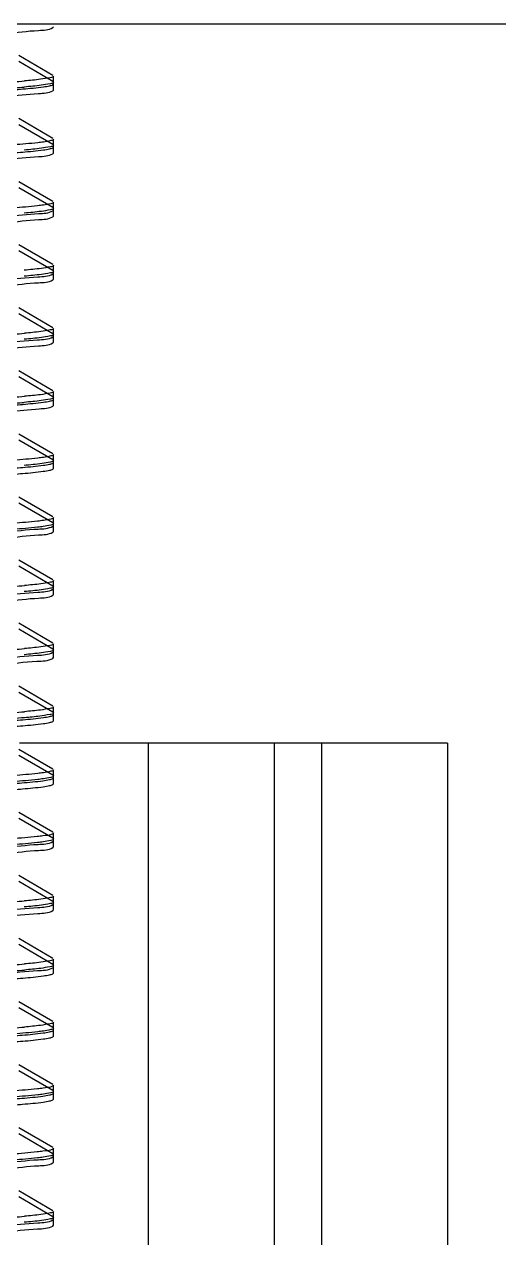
# Model space of a CAD drawing. Extents: x 27938 to 1507990, y 110129 to 923079.
# Drawn here: x 640946 to 641125.2, y 383488.3 to 383946.5 of the extents above; entities that cross this region are included whole.
import ezdxf

# ---------------------------------------------------------------- set-up
doc = ezdxf.new("R2010")
doc.units = 0
doc.header["$LTSCALE"] = 1000
doc.header["$MEASUREMENT"] = 0
doc.layers.add('BZ', color=2, linetype='Continuous')

msp = doc.modelspace()

# ---------------------------------------------------------------- linework, layer by layer
at = {"linetype": 'Continuous'}
for p, q in [((640956.8, 383945.22), (640957.03, 383945.48)), ((640956.8, 383927.18), (640943.88, 383934.66)), ((640956.8, 383924.9), (640943.88, 383932.38)), ((640956.8, 383923.68), (640957.03, 383923.94)), ((640957.03, 383923.94), (640957.03, 383926.92)), ((640957.03, 383923.94), (640957.03, 383926.92)), ((640957.03, 383921.66), (640957.03, 383924.64)), ((640956.8, 383921.4), (640957.03, 383921.66)), ((640956.8, 383903.37), (640943.88, 383910.85)), ((640956.8, 383901.09), (640943.88, 383908.57)), ((640956.8, 383899.87), (640957.03, 383900.13)), ((640957.03, 383900.13), (640957.03, 383903.11)), ((640957.03, 383900.13), (640957.03, 383903.11)), ((640957.03, 383897.85), (640957.03, 383900.83)), ((640957.03, 383897.85), (640957.03, 383900.83)), ((640956.8, 383897.59), (640957.03, 383897.85)), ((640956.8, 383879.56), (640943.88, 383887.04)), ((640956.8, 383877.28), (640943.88, 383884.76)), ((640957.03, 383876.32), (640957.03, 383879.29)), ((640957.03, 383876.32), (640957.03, 383879.29)), ((640957.03, 383874.04), (640957.03, 383877.02)), ((640957.03, 383874.04), (640957.03, 383877.02)), ((640956.8, 383876.06), (640957.03, 383876.32)), ((640956.8, 383873.78), (640957.03, 383874.04)), ((640956.8, 383855.74), (640943.88, 383863.22)), ((640956.8, 383853.46), (640943.88, 383860.95)), ((640957.03, 383852.5), (640957.03, 383855.48)), ((640957.03, 383852.5), (640957.03, 383855.48)), ((640956.8, 383852.24), (640957.03, 383852.5)), ((640956.8, 383849.97), (640957.03, 383850.23)), ((640957.03, 383850.23), (640957.03, 383853.2)), ((640957.03, 383850.23), (640957.03, 383853.2)), ((640956.8, 383831.93), (640943.88, 383839.41)), ((640956.8, 383829.65), (640943.88, 383837.13)), ((640957.03, 383828.69), (640957.03, 383831.67)), ((640957.03, 383828.69), (640957.03, 383831.67)), ((640956.8, 383828.43), (640957.03, 383828.69)), ((640957.03, 383826.41), (640957.03, 383829.39)), ((640957.03, 383826.41), (640957.03, 383829.39)), ((640956.8, 383826.15), (640957.03, 383826.41)), ((640956.8, 383808.12), (640943.88, 383815.6)), ((640956.8, 383805.84), (640943.88, 383813.32)), ((640956.8, 383804.62), (640957.03, 383804.88)), ((640957.03, 383804.88), (640957.03, 383807.86)), ((640957.03, 383804.88), (640957.03, 383807.86)), ((640957.03, 383802.6), (640957.03, 383805.58)), ((640957.03, 383802.6), (640957.03, 383805.58)), ((640956.8, 383802.34), (640957.03, 383802.6)), ((640956.8, 383784.3), (640943.88, 383791.79)), ((640956.8, 383782.03), (640943.88, 383789.51)), ((640956.8, 383780.81), (640957.03, 383781.07)), ((640957.03, 383781.07), (640957.03, 383784.04)), ((640957.03, 383778.79), (640957.03, 383781.76)), ((640957.03, 383778.79), (640957.03, 383781.76)), ((640956.8, 383778.53), (640957.03, 383778.79)), ((640956.8, 383760.49), (640943.88, 383767.97)), ((640956.8, 383758.21), (640943.88, 383765.69)), ((640957.03, 383757.25), (640957.03, 383760.23)), ((640957.03, 383757.25), (640957.03, 383760.23)), ((640957.03, 383754.97), (640957.03, 383757.95)), ((640957.03, 383754.97), (640957.03, 383757.95)), ((640956.8, 383756.99), (640957.03, 383757.25)), ((640956.8, 383754.71), (640957.03, 383754.97)), ((640956.8, 383736.68), (640943.88, 383744.16)), ((640956.8, 383734.4), (640943.88, 383741.88)), ((640957.03, 383733.44), (640957.03, 383736.42)), ((640957.03, 383733.44), (640957.03, 383736.42)), ((640956.8, 383733.18), (640957.03, 383733.44)), ((640956.8, 383730.9), (640957.03, 383731.16)), ((640957.03, 383731.16), (640957.03, 383734.14)), ((640957.03, 383731.16), (640957.03, 383734.14)), ((640956.8, 383712.87), (640943.88, 383720.35)), ((640956.8, 383710.59), (640943.88, 383718.07)), ((640957.03, 383709.63), (640957.03, 383712.6)), ((640957.03, 383709.63), (640957.03, 383712.6)), ((640956.8, 383709.37), (640957.03, 383709.63)), ((640957.03, 383707.35), (640957.03, 383710.33)), ((640957.03, 383707.35), (640957.03, 383710.33)), ((640956.8, 383707.09), (640957.03, 383707.35)), ((640956.8, 383689.05), (640943.88, 383696.53)), ((640956.8, 383686.77), (640943.88, 383694.26)), ((640956.8, 383685.55), (640957.03, 383685.82)), ((640957.03, 383685.82), (640957.03, 383688.79)), ((640957.03, 383685.82), (640957.03, 383688.79)), ((640957.03, 383683.54), (640957.03, 383686.51)), ((640957.03, 383683.54), (640957.03, 383686.51)), ((640956.8, 383683.28), (640957.03, 383683.54)), ((640956.8, 383665.24), (640943.88, 383672.72)), ((641105.86, 383675.04), (640944.14, 383675.04)), ((640992.75, 383675.04), (640992.75, 378934.02)), ((641040.37, 383675.04), (641040.37, 378934.02)), ((641058.23, 383675.04), (641058.23, 378934.02)), ((641105.86, 383675.04), (641105.86, 378934.02)), ((640956.8, 383662.96), (640943.88, 383670.44)), ((640956.8, 383661.74), (640957.03, 383662)), ((640957.03, 383662), (640957.03, 383664.98)), ((640957.03, 383662), (640957.03, 383664.98)), ((640957.03, 383659.72), (640957.03, 383662.7)), ((640957.03, 383659.72), (640957.03, 383662.7)), ((640956.8, 383659.46), (640957.03, 383659.72)), ((640956.8, 383641.43), (640943.88, 383648.91)), ((640956.8, 383639.15), (640943.88, 383646.63)), ((640957.03, 383638.19), (640957.03, 383641.17)), ((640957.03, 383638.19), (640957.03, 383641.17)), ((640957.03, 383635.91), (640957.03, 383638.89)), ((640957.03, 383635.91), (640957.03, 383638.89)), ((640956.8, 383637.93), (640957.03, 383638.19)), ((640956.8, 383635.65), (640957.03, 383635.91)), ((640956.8, 383617.61), (640943.88, 383625.1)), ((640956.8, 383615.34), (640943.88, 383622.82)), ((640957.03, 383614.38), (640957.03, 383617.35)), ((640957.03, 383614.38), (640957.03, 383617.35)), ((640956.8, 383614.12), (640957.03, 383614.38)), ((640956.8, 383611.84), (640957.03, 383612.1)), ((640957.03, 383612.1), (640957.03, 383615.07)), ((640957.03, 383612.1), (640957.03, 383615.07)), ((640956.8, 383593.8), (640943.88, 383601.28)), ((640956.8, 383591.52), (640943.88, 383599)), ((640957.03, 383590.56), (640957.03, 383593.54)), ((640957.03, 383590.56), (640957.03, 383593.54)), ((640956.8, 383590.3), (640957.03, 383590.56)), ((640957.03, 383588.29), (640957.03, 383591.26)), ((640957.03, 383588.29), (640957.03, 383591.26)), ((640956.8, 383588.02), (640957.03, 383588.29)), ((640956.8, 383569.99), (640943.88, 383577.47)), ((640956.8, 383567.71), (640943.88, 383575.19)), ((640956.8, 383566.49), (640957.03, 383566.75)), ((640957.03, 383566.75), (640957.03, 383569.73)), ((640957.03, 383566.75), (640957.03, 383569.73)), ((640957.03, 383564.47), (640957.03, 383567.45)), ((640957.03, 383564.47), (640957.03, 383567.45)), ((640956.8, 383564.21), (640957.03, 383564.47)), ((640956.8, 383546.18), (640943.88, 383553.66)), ((640956.8, 383543.9), (640943.88, 383551.38)), ((640956.8, 383542.68), (640957.03, 383542.94)), ((640957.03, 383542.94), (640957.03, 383545.92)), ((640957.03, 383542.94), (640957.03, 383545.92)), ((640957.03, 383540.66), (640957.03, 383543.64)), ((640957.03, 383540.66), (640957.03, 383543.64)), ((640956.8, 383540.4), (640957.03, 383540.66)), ((640956.8, 383522.36), (640943.88, 383529.85)), ((640956.8, 383520.08), (640943.88, 383527.57)), ((640957.03, 383519.13), (640957.03, 383522.1)), ((640957.03, 383519.13), (640957.03, 383522.1)), ((640957.03, 383516.85), (640957.03, 383519.82)), ((640957.03, 383516.85), (640957.03, 383519.82)), ((640956.8, 383518.86), (640957.03, 383519.13)), ((640956.8, 383516.59), (640957.03, 383516.85)), ((640956.8, 383498.55), (640943.88, 383506.03)), ((640956.8, 383496.27), (640943.88, 383503.75)), ((640957.03, 383495.31), (640957.03, 383498.29)), ((640957.03, 383495.31), (640957.03, 383498.29)), ((640956.8, 383495.05), (640957.03, 383495.31)), ((640956.8, 383492.77), (640957.03, 383493.03)), ((640957.03, 383493.03), (640957.03, 383496.01)), ((640957.03, 383493.03), (640957.03, 383496.01))]:
    msp.add_line(p, q, dxfattribs=at)
for centre, radius, start, end in [((640910, 384354.34), 430.77, 273.6985, 274.7995), ((640911.64, 384331.48), 410.12, 273.8286, 274.8033), ((640910.4, 384254.03), 425.7, 273.7304, 274.8001), ((640910.02, 384235.12), 430.61, 273.6995, 274.7995), ((640911.64, 384212.41), 410.12, 273.8286, 274.8033), ((640910.83, 384153.42), 420.32, 273.7644, 274.8009), ((640910.42, 384134.8), 425.53, 273.7314, 274.8001), ((640910.03, 384115.9), 430.46, 273.7005, 274.7995), ((640910.84, 384034.18), 420.14, 273.7655, 274.8009), ((640910.43, 384015.57), 425.36, 273.7325, 274.8002), ((640910.44, 384013.18), 425.25, 273.7327, 274.7996), ((640910.04, 383996.68), 430.3, 273.7014, 274.7995), ((640910.86, 383914.94), 419.97, 273.7666, 274.8009)]:
    msp.add_arc(centre, radius, start, end, dxfattribs=at)
for points, knots in [([(640939.02, 383943.11), (640943.14, 383943.39), (640948.91, 383944.19), (640955.2, 383944.29), (640956.8, 383945.22)], [0, 0, 0, 0, 0.690321, 1, 1, 1, 1]), ([(640941.98, 383921.78), (640943.13, 383921.87), (640946.88, 383922.16), (640950.62, 383922.5), (640953.19, 383922.86)], [0, 0, 0, 0, 0.30753, 1, 1, 1, 1]), ([(640957.03, 383926.92), (640957.03, 383926.46), (640954.59, 383926.19), (640953.37, 383925.85), (640952.14, 383925.7)], [0, 0, 0, 0, 0.270547, 1, 1, 1, 1]), ([(640957.03, 383924.64), (640957.03, 383924.21), (640954.74, 383923.92), (640953.58, 383923.61), (640952.42, 383923.46)], [0, 0, 0, 0, 0.271487, 1, 1, 1, 1]), ([(640953.19, 383922.86), (640953.98, 383922.98), (640955.19, 383923.19), (640956.42, 383923.46), (640956.8, 383923.68)], [0, 0, 0, 0, 0.642805, 1, 1, 1, 1]), ([(640939.04, 383919.3), (640943.15, 383919.58), (640948.91, 383920.37), (640955.2, 383920.48), (640956.8, 383921.4)], [0, 0, 0, 0, 0.690305, 1, 1, 1, 1]), ([(640953.19, 383902.03), (640952.48, 383901.93), (640948.75, 383901.47), (640945.01, 383901.17), (640941.98, 383900.95)], [0, 0, 0, 0, 0.1913, 1, 1, 1, 1]), ([(640957.03, 383900.83), (640957.03, 383900.39), (640954.74, 383900.11), (640953.58, 383899.8), (640952.43, 383899.65)], [0, 0, 0, 0, 0.2715, 1, 1, 1, 1]), ([(640957.03, 383903.11), (640957.03, 383902.74), (640955.15, 383902.42), (640954.16, 383902.16), (640953.19, 383902.03)], [0, 0, 0, 0, 0.274618, 1, 1, 1, 1]), ([(640939.13, 383895.49), (640943.22, 383895.77), (640948.95, 383896.56), (640955.21, 383896.67), (640956.8, 383897.59)], [0, 0, 0, 0, 0.690212, 1, 1, 1, 1]), ([(640941.93, 383897.97), (640943.08, 383898.05), (640946.84, 383898.35), (640950.59, 383898.68), (640953.18, 383899.05)], [0, 0, 0, 0, 0.307512, 1, 1, 1, 1]), ([(640953.18, 383899.05), (640953.97, 383899.16), (640955.18, 383899.37), (640956.42, 383899.65), (640956.8, 383899.87)], [0, 0, 0, 0, 0.642967, 1, 1, 1, 1]), ([(640953.18, 383878.21), (640952.46, 383878.11), (640948.72, 383877.65), (640944.96, 383877.35), (640941.93, 383877.13)], [0, 0, 0, 0, 0.191312, 1, 1, 1, 1]), ([(640957.03, 383877.02), (640957.03, 383876.58), (640954.75, 383876.3), (640953.6, 383875.99), (640952.46, 383875.84)], [0, 0, 0, 0, 0.27159, 1, 1, 1, 1]), ([(640957.03, 383879.29), (640957.03, 383878.92), (640955.14, 383878.61), (640954.15, 383878.35), (640953.18, 383878.21)], [0, 0, 0, 0, 0.274544, 1, 1, 1, 1]), ([(640939.11, 383871.68), (640943.21, 383871.96), (640948.95, 383872.75), (640955.21, 383872.86), (640956.8, 383873.78)], [0, 0, 0, 0, 0.690224, 1, 1, 1, 1]), ([(640939.21, 383873.96), (640943.28, 383874.24), (640948.99, 383875.03), (640955.21, 383875.14), (640956.8, 383876.06)], [0, 0, 0, 0, 0.690121, 1, 1, 1, 1]), ([(640957.03, 383855.48), (640957.03, 383855.05), (640954.76, 383854.76), (640953.61, 383854.45), (640952.47, 383854.3)], [0, 0, 0, 0, 0.271635, 1, 1, 1, 1]), ([(640938.1, 383850.07), (640942.43, 383850.36), (640948.5, 383851.2), (640955.12, 383851.28), (640956.8, 383852.24)], [0, 0, 0, 0, 0.691208, 1, 1, 1, 1]), ([(640939.05, 383847.86), (640943.16, 383848.14), (640948.92, 383848.94), (640955.2, 383849.04), (640956.8, 383849.97)], [0, 0, 0, 0, 0.690293, 1, 1, 1, 1]), ([(640957.03, 383853.2), (640957.03, 383852.77), (640954.75, 383852.48), (640953.6, 383852.17), (640952.45, 383852.02)], [0, 0, 0, 0, 0.27157, 1, 1, 1, 1]), ([(640957.03, 383831.67), (640957.03, 383831.22), (640954.62, 383830.94), (640953.41, 383830.61), (640952.2, 383830.46)], [0, 0, 0, 0, 0.270722, 1, 1, 1, 1]), ([(640937.8, 383826.24), (640942.21, 383826.53), (640948.37, 383827.39), (640955.09, 383827.45), (640956.8, 383828.43)], [0, 0, 0, 0, 0.691489, 1, 1, 1, 1]), ([(640957.03, 383829.39), (640957.03, 383828.96), (640954.74, 383828.67), (640953.59, 383828.36), (640952.43, 383828.21)], [0, 0, 0, 0, 0.271511, 1, 1, 1, 1]), ([(640939.02, 383824.04), (640943.14, 383824.32), (640948.91, 383825.12), (640955.2, 383825.23), (640956.8, 383826.15)], [0, 0, 0, 0, 0.690321, 1, 1, 1, 1]), ([(640941.98, 383802.72), (640943.14, 383802.81), (640946.88, 383803.1), (640950.62, 383803.44), (640953.19, 383803.8)], [0, 0, 0, 0, 0.307531, 1, 1, 1, 1]), ([(640957.03, 383807.86), (640957.03, 383807.4), (640954.59, 383807.13), (640953.37, 383806.79), (640952.14, 383806.64)], [0, 0, 0, 0, 0.270552, 1, 1, 1, 1]), ([(640957.03, 383805.58), (640957.03, 383805.14), (640954.74, 383804.86), (640953.58, 383804.54), (640952.42, 383804.39)], [0, 0, 0, 0, 0.271487, 1, 1, 1, 1]), ([(640953.19, 383803.8), (640953.98, 383803.91), (640955.19, 383804.12), (640956.42, 383804.4), (640956.8, 383804.62)], [0, 0, 0, 0, 0.642799, 1, 1, 1, 1]), ([(640940.05, 383800.3), (640943.92, 383800.57), (640949.37, 383801.33), (640955.28, 383801.47), (640956.8, 383802.34)], [0, 0, 0, 0, 0.689207, 1, 1, 1, 1]), ([(640953.19, 383782.96), (640952.48, 383782.86), (640948.76, 383782.41), (640945.01, 383782.11), (640941.98, 383781.88)], [0, 0, 0, 0, 0.1913, 1, 1, 1, 1]), ([(640957.03, 383781.76), (640957.03, 383781.35), (640954.88, 383781.06), (640953.78, 383780.76), (640952.69, 383780.62)], [0, 0, 0, 0, 0.272455, 1, 1, 1, 1]), ([(640953.18, 383779.99), (640953.97, 383780.1), (640955.18, 383780.31), (640956.42, 383780.58), (640956.8, 383780.81)], [0, 0, 0, 0, 0.642963, 1, 1, 1, 1]), ([(640957.03, 383784.04), (640957.03, 383783.67), (640955.15, 383783.36), (640954.16, 383783.1), (640953.19, 383782.96)], [0, 0, 0, 0, 0.274621, 1, 1, 1, 1]), ([(640941.9, 383776.62), (640943.06, 383776.71), (640946.82, 383777), (640950.58, 383777.34), (640953.17, 383777.71)], [0, 0, 0, 0, 0.307506, 1, 1, 1, 1]), ([(640941.93, 383778.9), (640943.08, 383778.99), (640946.84, 383779.28), (640950.59, 383779.62), (640953.18, 383779.99)], [0, 0, 0, 0, 0.307513, 1, 1, 1, 1]), ([(640953.17, 383777.71), (640953.96, 383777.82), (640955.18, 383778.03), (640956.42, 383778.31), (640956.8, 383778.53)], [0, 0, 0, 0, 0.643037, 1, 1, 1, 1]), ([(640953.18, 383759.15), (640952.46, 383759.05), (640948.72, 383758.59), (640944.97, 383758.29), (640941.93, 383758.07)], [0, 0, 0, 0, 0.191312, 1, 1, 1, 1]), ([(640957.03, 383757.95), (640957.03, 383757.58), (640955.14, 383757.26), (640954.14, 383757.01), (640953.17, 383756.87)], [0, 0, 0, 0, 0.274513, 1, 1, 1, 1]), ([(640957.03, 383760.23), (640957.03, 383759.86), (640955.14, 383759.54), (640954.15, 383759.29), (640953.18, 383759.15)], [0, 0, 0, 0, 0.274546, 1, 1, 1, 1]), ([(640938.42, 383754.84), (640942.68, 383755.13), (640948.64, 383755.96), (640955.15, 383756.04), (640956.8, 383756.99)], [0, 0, 0, 0, 0.690898, 1, 1, 1, 1]), ([(640939.12, 383752.61), (640943.21, 383752.89), (640948.95, 383753.69), (640955.21, 383753.8), (640956.8, 383754.71)], [0, 0, 0, 0, 0.690221, 1, 1, 1, 1]), ([(640953.17, 383756.87), (640952.46, 383756.77), (640948.71, 383756.31), (640944.94, 383756.01), (640941.9, 383755.79)], [0, 0, 0, 0, 0.191316, 1, 1, 1, 1]), ([(640957.03, 383736.42), (640957.03, 383735.97), (640954.65, 383735.69), (640953.46, 383735.37), (640952.26, 383735.21)], [0, 0, 0, 0, 0.270937, 1, 1, 1, 1]), ([(640938.11, 383731.01), (640942.44, 383731.3), (640948.5, 383732.14), (640955.12, 383732.21), (640956.8, 383733.18)], [0, 0, 0, 0, 0.691198, 1, 1, 1, 1]), ([(640939.05, 383728.8), (640943.16, 383729.07), (640948.92, 383729.87), (640955.2, 383729.98), (640956.8, 383730.9)], [0, 0, 0, 0, 0.690292, 1, 1, 1, 1]), ([(640957.03, 383734.14), (640957.03, 383733.71), (640954.75, 383733.42), (640953.6, 383733.11), (640952.45, 383732.96)], [0, 0, 0, 0, 0.271573, 1, 1, 1, 1]), ([(640957.03, 383712.6), (640957.03, 383712.15), (640954.62, 383711.88), (640953.41, 383711.55), (640952.2, 383711.39)], [0, 0, 0, 0, 0.270729, 1, 1, 1, 1]), ([(640937.81, 383707.18), (640942.21, 383707.47), (640948.37, 383708.32), (640955.09, 383708.39), (640956.8, 383709.37)], [0, 0, 0, 0, 0.69148, 1, 1, 1, 1]), ([(640957.03, 383710.33), (640957.03, 383709.89), (640954.74, 383709.61), (640953.59, 383709.29), (640952.43, 383709.14)], [0, 0, 0, 0, 0.271512, 1, 1, 1, 1]), ([(640936.92, 383704.84), (640941.53, 383705.14), (640947.97, 383706.03), (640955.02, 383706.07), (640956.8, 383707.09)], [0, 0, 0, 0, 0.692236, 1, 1, 1, 1]), ([(640941.99, 383683.66), (640943.14, 383683.74), (640946.88, 383684.04), (640950.62, 383684.37), (640953.19, 383684.74)], [0, 0, 0, 0, 0.307531, 1, 1, 1, 1]), ([(640957.03, 383686.51), (640957.03, 383686.03), (640954.44, 383685.78), (640953.16, 383685.42), (640951.87, 383685.26)], [0, 0, 0, 0, 0.269818, 1, 1, 1, 1]), ([(640957.03, 383688.79), (640957.03, 383688.33), (640954.59, 383688.06), (640953.37, 383687.73), (640952.14, 383687.57)], [0, 0, 0, 0, 0.270557, 1, 1, 1, 1]), ([(640953.19, 383684.74), (640953.98, 383684.85), (640955.19, 383685.06), (640956.42, 383685.33), (640956.8, 383685.55)], [0, 0, 0, 0, 0.642793, 1, 1, 1, 1]), ([(640941.95, 383681.37), (640943.1, 383681.46), (640946.85, 383681.75), (640950.6, 383682.09), (640953.18, 383682.46)], [0, 0, 0, 0, 0.307522, 1, 1, 1, 1]), ([(640953.18, 383682.46), (640953.97, 383682.57), (640955.18, 383682.78), (640956.42, 383683.05), (640956.8, 383683.28)], [0, 0, 0, 0, 0.642903, 1, 1, 1, 1]), ([(640953.19, 383663.9), (640952.48, 383663.8), (640948.76, 383663.34), (640945.01, 383663.04), (640941.99, 383662.82)], [0, 0, 0, 0, 0.191299, 1, 1, 1, 1]), ([(640953.05, 383660.9), (640953.87, 383661.02), (640955.12, 383661.23), (640956.41, 383661.51), (640956.8, 383661.74)], [0, 0, 0, 0, 0.644321, 1, 1, 1, 1]), ([(640957.03, 383662.7), (640957.03, 383662.33), (640955.14, 383662.01), (640954.15, 383661.76), (640953.18, 383661.62)], [0, 0, 0, 0, 0.274573, 1, 1, 1, 1]), ([(640957.03, 383664.98), (640957.03, 383664.61), (640955.15, 383664.29), (640954.16, 383664.04), (640953.19, 383663.9)], [0, 0, 0, 0, 0.274623, 1, 1, 1, 1]), ([(640941.46, 383659.81), (640942.65, 383659.89), (640946.52, 383660.19), (640950.39, 383660.53), (640953.05, 383660.9)], [0, 0, 0, 0, 0.307277, 1, 1, 1, 1]), ([(640941.9, 383657.56), (640943.06, 383657.64), (640946.82, 383657.94), (640950.58, 383658.28), (640953.17, 383658.64)], [0, 0, 0, 0, 0.307507, 1, 1, 1, 1]), ([(640953.18, 383661.62), (640952.47, 383661.52), (640948.74, 383661.06), (640944.98, 383660.76), (640941.95, 383660.54)], [0, 0, 0, 0, 0.191309, 1, 1, 1, 1]), ([(640953.17, 383658.64), (640953.96, 383658.75), (640955.18, 383658.96), (640956.42, 383659.24), (640956.8, 383659.46)], [0, 0, 0, 0, 0.643034, 1, 1, 1, 1]), ([(640953.05, 383640.07), (640952.31, 383639.96), (640948.46, 383639.5), (640944.59, 383639.2), (640941.46, 383638.97)], [0, 0, 0, 0, 0.191493, 1, 1, 1, 1]), ([(640957.03, 383641.17), (640957.03, 383641.04), (640955.61, 383640.15), (640954.31, 383640.24), (640953.05, 383640.07)], [0, 0, 0, 0, 0.088769, 1, 1, 1, 1]), ([(640957.03, 383638.89), (640957.03, 383638.52), (640955.14, 383638.2), (640954.14, 383637.94), (640953.17, 383637.81)], [0, 0, 0, 0, 0.274514, 1, 1, 1, 1]), ([(640938.44, 383635.78), (640942.69, 383636.07), (640948.65, 383636.89), (640955.15, 383636.98), (640956.8, 383637.93)], [0, 0, 0, 0, 0.690888, 1, 1, 1, 1]), ([(640939.12, 383633.55), (640943.21, 383633.83), (640948.95, 383634.62), (640955.21, 383634.73), (640956.8, 383635.65)], [0, 0, 0, 0, 0.690218, 1, 1, 1, 1]), ([(640953.17, 383637.81), (640952.46, 383637.7), (640948.71, 383637.24), (640944.94, 383636.95), (640941.9, 383636.72)], [0, 0, 0, 0, 0.191315, 1, 1, 1, 1]), ([(640957.03, 383617.35), (640957.03, 383616.91), (640954.65, 383616.63), (640953.46, 383616.3), (640952.26, 383616.15)], [0, 0, 0, 0, 0.270944, 1, 1, 1, 1]), ([(640938.12, 383611.95), (640942.45, 383612.24), (640948.51, 383613.07), (640955.12, 383613.15), (640956.8, 383614.12)], [0, 0, 0, 0, 0.691188, 1, 1, 1, 1]), ([(640938.13, 383609.67), (640942.45, 383609.96), (640948.51, 383610.8), (640955.12, 383610.87), (640956.8, 383611.84)], [0, 0, 0, 0, 0.691187, 1, 1, 1, 1]), ([(640957.03, 383615.07), (640957.03, 383614.64), (640954.75, 383614.36), (640953.6, 383614.04), (640952.45, 383613.89)], [0, 0, 0, 0, 0.271575, 1, 1, 1, 1]), ([(640957.03, 383593.54), (640957.03, 383593.09), (640954.62, 383592.82), (640953.41, 383592.48), (640952.2, 383592.33)], [0, 0, 0, 0, 0.270735, 1, 1, 1, 1]), ([(640937.82, 383588.11), (640942.22, 383588.41), (640948.38, 383589.26), (640955.1, 383589.32), (640956.8, 383590.3)], [0, 0, 0, 0, 0.691471, 1, 1, 1, 1]), ([(640957.03, 383591.26), (640957.03, 383590.81), (640954.61, 383590.54), (640953.4, 383590.2), (640952.19, 383590.05)], [0, 0, 0, 0, 0.270728, 1, 1, 1, 1]), ([(640942.01, 383586.13), (640943.16, 383586.21), (640946.9, 383586.51), (640950.63, 383586.84), (640953.2, 383587.21)], [0, 0, 0, 0, 0.307538, 1, 1, 1, 1]), ([(640953.2, 383587.21), (640953.99, 383587.32), (640955.19, 383587.53), (640956.42, 383587.8), (640956.8, 383588.02)], [0, 0, 0, 0, 0.642724, 1, 1, 1, 1]), ([(640941.67, 383564.57), (640942.84, 383564.65), (640946.66, 383564.95), (640950.47, 383565.29), (640953.1, 383565.66)], [0, 0, 0, 0, 0.307301, 1, 1, 1, 1]), ([(640953.2, 383566.37), (640952.49, 383566.27), (640948.77, 383565.81), (640945.03, 383565.51), (640942.01, 383565.29)], [0, 0, 0, 0, 0.191295, 1, 1, 1, 1]), ([(640957.03, 383569.73), (640957.03, 383569.27), (640954.59, 383569), (640953.37, 383568.66), (640952.15, 383568.51)], [0, 0, 0, 0, 0.270562, 1, 1, 1, 1]), ([(640953.1, 383565.66), (640953.91, 383565.77), (640955.14, 383565.99), (640956.41, 383566.27), (640956.8, 383566.49)], [0, 0, 0, 0, 0.643804, 1, 1, 1, 1]), ([(640957.03, 383567.45), (640957.03, 383567.08), (640955.15, 383566.76), (640954.16, 383566.51), (640953.2, 383566.37)], [0, 0, 0, 0, 0.274655, 1, 1, 1, 1]), ([(640941.95, 383562.31), (640943.1, 383562.4), (640946.85, 383562.69), (640950.6, 383563.03), (640953.18, 383563.39)], [0, 0, 0, 0, 0.30752, 1, 1, 1, 1]), ([(640953.18, 383563.39), (640953.97, 383563.5), (640955.18, 383563.71), (640956.42, 383563.99), (640956.8, 383564.21)], [0, 0, 0, 0, 0.642901, 1, 1, 1, 1]), ([(640953.1, 383544.82), (640952.37, 383544.72), (640948.57, 383544.26), (640944.75, 383543.96), (640941.67, 383543.73)], [0, 0, 0, 0, 0.191493, 1, 1, 1, 1]), ([(640953.18, 383542.56), (640952.47, 383542.45), (640948.74, 383542), (640944.98, 383541.7), (640941.95, 383541.47)], [0, 0, 0, 0, 0.191309, 1, 1, 1, 1]), ([(640953.05, 383541.84), (640953.87, 383541.95), (640955.12, 383542.17), (640956.41, 383542.45), (640956.8, 383542.68)], [0, 0, 0, 0, 0.644305, 1, 1, 1, 1]), ([(640957.03, 383545.92), (640957.03, 383545.79), (640955.63, 383544.91), (640954.34, 383545), (640953.1, 383544.82)], [0, 0, 0, 0, 0.089018, 1, 1, 1, 1]), ([(640957.03, 383543.64), (640957.03, 383543.27), (640955.14, 383542.95), (640954.15, 383542.69), (640953.18, 383542.56)], [0, 0, 0, 0, 0.274574, 1, 1, 1, 1]), ([(640941.47, 383540.74), (640942.66, 383540.83), (640946.52, 383541.13), (640950.39, 383541.47), (640953.05, 383541.84)], [0, 0, 0, 0, 0.307277, 1, 1, 1, 1]), ([(640941.9, 383538.49), (640943.06, 383538.58), (640946.82, 383538.87), (640950.58, 383539.21), (640953.17, 383539.58)], [0, 0, 0, 0, 0.307507, 1, 1, 1, 1]), ([(640953.17, 383539.58), (640953.96, 383539.69), (640955.18, 383539.9), (640956.42, 383540.18), (640956.8, 383540.4)], [0, 0, 0, 0, 0.643031, 1, 1, 1, 1]), ([(640953.05, 383521), (640952.32, 383520.9), (640948.46, 383520.44), (640944.6, 383520.13), (640941.47, 383519.91)], [0, 0, 0, 0, 0.191494, 1, 1, 1, 1]), ([(640957.03, 383522.1), (640957.03, 383521.98), (640955.61, 383521.09), (640954.31, 383521.18), (640953.05, 383521)], [0, 0, 0, 0, 0.088777, 1, 1, 1, 1]), ([(640957.03, 383519.82), (640957.03, 383519.45), (640955.14, 383519.13), (640954.14, 383518.88), (640953.17, 383518.74)], [0, 0, 0, 0, 0.274515, 1, 1, 1, 1]), ([(640938.45, 383516.72), (640942.7, 383517), (640948.65, 383517.83), (640955.15, 383517.92), (640956.8, 383518.86)], [0, 0, 0, 0, 0.690877, 1, 1, 1, 1]), ([(640939.34, 383514.5), (640943.38, 383514.78), (640949.05, 383515.56), (640955.22, 383515.68), (640956.8, 383516.59)], [0, 0, 0, 0, 0.689986, 1, 1, 1, 1]), ([(640953.17, 383518.74), (640952.46, 383518.64), (640948.71, 383518.18), (640944.95, 383517.88), (640941.9, 383517.66)], [0, 0, 0, 0, 0.191315, 1, 1, 1, 1]), ([(640957.03, 383498.29), (640957.03, 383497.84), (640954.65, 383497.57), (640953.46, 383497.24), (640952.27, 383497.09)], [0, 0, 0, 0, 0.270952, 1, 1, 1, 1]), ([(640937.93, 383490.59), (640942.3, 383490.88), (640948.42, 383491.73), (640955.11, 383491.8), (640956.8, 383492.77)], [0, 0, 0, 0, 0.691368, 1, 1, 1, 1]), ([(640938.13, 383492.88), (640942.46, 383493.17), (640948.51, 383494.01), (640955.12, 383494.09), (640956.8, 383495.05)], [0, 0, 0, 0, 0.691179, 1, 1, 1, 1]), ([(640957.03, 383496.01), (640957.03, 383495.58), (640954.78, 383495.29), (640953.64, 383494.99), (640952.51, 383494.84)], [0, 0, 0, 0, 0.271773, 1, 1, 1, 1])]:
    msp.add_open_spline(points, degree=3, knots=knots, dxfattribs=at)
for points in [[(640952.42, 383923.46), (640950.28, 383923.18), (640948.13, 383922.98), (640945.98, 383922.8)], [(640952.14, 383925.7), (640950.11, 383925.45), (640948.08, 383925.26), (640946.05, 383925.08)], [(640952.43, 383899.65), (640950.28, 383899.37), (640948.13, 383899.17), (640945.98, 383898.98)], [(640952.46, 383875.84), (640950.3, 383875.56), (640948.14, 383875.36), (640945.97, 383875.17)], [(640952.47, 383854.3), (640950.3, 383854.02), (640948.13, 383853.82), (640945.96, 383853.64)], [(640952.45, 383852.02), (640950.3, 383851.74), (640948.13, 383851.54), (640945.97, 383851.36)], [(640952.43, 383828.21), (640950.29, 383827.93), (640948.13, 383827.73), (640945.97, 383827.55)], [(640952.2, 383830.46), (640950.14, 383830.2), (640948.09, 383830), (640946.03, 383829.83)], [(640952.42, 383804.39), (640950.28, 383804.12), (640948.13, 383803.92), (640945.98, 383803.73)], [(640952.14, 383806.64), (640950.12, 383806.38), (640948.08, 383806.19), (640946.05, 383806.02)], [(640952.69, 383780.62), (640950.44, 383780.32), (640948.17, 383780.11), (640945.91, 383779.91)], [(640952.26, 383735.21), (640950.18, 383734.95), (640948.1, 383734.75), (640946.01, 383734.58)], [(640952.45, 383732.96), (640950.3, 383732.68), (640948.13, 383732.48), (640945.97, 383732.29)], [(640952.43, 383709.14), (640950.29, 383708.87), (640948.13, 383708.67), (640945.97, 383708.48)], [(640952.2, 383711.39), (640950.15, 383711.13), (640948.09, 383710.94), (640946.03, 383710.77)], [(640946.07, 383684.68), (640943.02, 383684.42), (640939.97, 383684.2), (640936.92, 383684)], [(640952.14, 383687.57), (640950.12, 383687.32), (640948.08, 383687.13), (640946.05, 383686.95)], [(640951.87, 383685.26), (640949.94, 383685.02), (640948, 383684.84), (640946.07, 383684.68)], [(640952.26, 383616.15), (640950.18, 383615.88), (640948.1, 383615.69), (640946.01, 383615.51)], [(640952.45, 383613.89), (640950.3, 383613.61), (640948.13, 383613.41), (640945.97, 383613.23)], [(640952.19, 383590.05), (640950.14, 383589.79), (640948.08, 383589.6), (640946.02, 383589.42)], [(640952.2, 383592.33), (640950.15, 383592.07), (640948.09, 383591.88), (640946.03, 383591.7)], [(640952.15, 383568.51), (640950.12, 383568.25), (640948.08, 383568.06), (640946.04, 383567.89)], [(640952.27, 383497.09), (640950.19, 383496.82), (640948.1, 383496.63), (640946.01, 383496.45)], [(640952.51, 383494.84), (640950.33, 383494.55), (640948.14, 383494.35), (640945.96, 383494.17)]]:
    msp.add_open_spline(points, degree=3, dxfattribs=at)
at = {"layer": 'BZ'}
msp.add_line((644017.43, 383946.48), (633009.48, 383946.48), dxfattribs=at)

doc.saveas('drawing.dxf')
